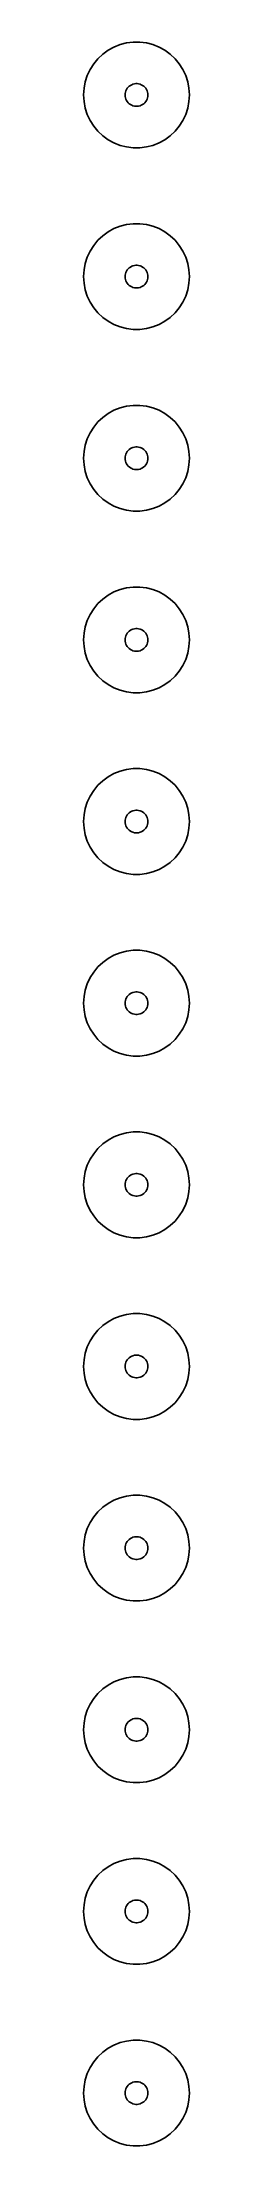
# Model space of a CAD drawing. Header units: metres. Extents: x -7 to 7, y 257 to 535.
import ezdxf

# ---------------------------------------------------------------- set-up
doc = ezdxf.new("R2010")
doc.units = ezdxf.units.M

msp = doc.modelspace()

# ---------------------------------------------------------------- linework, layer by layer
for p, q in [((-3.75078, 533.91), (-4.46196, 533.394)), ((-2.98045, 534.334), (-3.75078, 533.91)), ((-2.16312, 534.657), (-2.98045, 534.334)), ((-1.31166, 534.876), (-2.16312, 534.657)), ((-0.439529, 534.986), (-1.31166, 534.876)), ((0.439529, 534.986), (-0.439529, 534.986)), ((1.31166, 534.876), (0.439529, 534.986)), ((2.16312, 534.657), (1.31166, 534.876)), ((2.98045, 534.334), (2.16312, 534.657)), ((3.75078, 533.91), (2.98045, 534.334)), ((4.46196, 533.394), (3.75078, 533.91)), ((-6.13414, 531.372), (-6.50842, 530.577)), ((-5.66312, 532.114), (-6.13414, 531.372)), ((-5.10277, 532.792), (-5.66312, 532.114)), ((-4.46196, 533.394), (-5.10277, 532.792)), ((5.10277, 532.792), (4.46196, 533.394)), ((5.66312, 532.114), (5.10277, 532.792)), ((6.13414, 531.372), (5.66312, 532.114)), ((6.50842, 530.577), (6.13414, 531.372)), ((-6.94479, 528.877), (-7, 528)), ((-6.78008, 529.741), (-6.94479, 528.877)), ((-6.50842, 530.577), (-6.78008, 529.741)), ((-1.5, 528), (-1.48816, 528.188)), ((-1.48816, 528.188), (-1.45287, 528.373)), ((-1.45287, 528.373), (-1.39465, 528.552)), ((-1.39465, 528.552), (-1.31445, 528.723)), ((-1.31445, 528.723), (-1.21352, 528.882)), ((-1.21352, 528.882), (-1.09344, 529.027)), ((-1.09344, 529.027), (-0.956131, 529.156)), ((-0.956131, 529.156), (-0.803726, 529.266)), ((-0.803726, 529.266), (-0.638657, 529.357)), ((-0.638657, 529.357), (-0.463516, 529.427)), ((-0.463516, 529.427), (-0.281067, 529.473)), ((-0.281067, 529.473), (-0.094177, 529.497)), ((-0.094177, 529.497), (0.094177, 529.497)), ((0.094177, 529.497), (0.281067, 529.473)), ((0.281067, 529.473), (0.463516, 529.427)), ((0.463516, 529.427), (0.638657, 529.357)), ((0.638657, 529.357), (0.803726, 529.266)), ((0.803726, 529.266), (0.956131, 529.156)), ((0.956131, 529.156), (1.09344, 529.027)), ((1.09344, 529.027), (1.21352, 528.882)), ((1.21352, 528.882), (1.31445, 528.723)), ((1.31445, 528.723), (1.39465, 528.552)), ((1.39465, 528.552), (1.45287, 528.373)), ((1.45287, 528.373), (1.48816, 528.188)), ((1.48816, 528.188), (1.5, 528)), ((6.78008, 529.741), (6.50842, 530.577)), ((6.94479, 528.877), (6.78008, 529.741)), ((7, 528), (6.94479, 528.877)), ((-7, 528), (-6.94479, 527.123)), ((-6.94479, 527.123), (-6.78008, 526.259)), ((-6.78008, 526.259), (-6.50842, 525.423)), ((-6.50842, 525.423), (-6.13414, 524.628)), ((-1.48816, 527.812), (-1.5, 528)), ((-1.45287, 527.627), (-1.48816, 527.812)), ((-1.39465, 527.448), (-1.45287, 527.627)), ((-1.31445, 527.277), (-1.39465, 527.448)), ((-1.21352, 527.118), (-1.31445, 527.277)), ((-1.09344, 526.973), (-1.21352, 527.118)), ((-0.956131, 526.844), (-1.09344, 526.973)), ((-0.803726, 526.734), (-0.956131, 526.844)), ((-0.638657, 526.643), (-0.803726, 526.734)), ((-0.463516, 526.573), (-0.638657, 526.643)), ((-0.281067, 526.527), (-0.463516, 526.573)), ((-0.094177, 526.503), (-0.281067, 526.527)), ((0.094177, 526.503), (-0.094177, 526.503)), ((0.281067, 526.527), (0.094177, 526.503)), ((0.463516, 526.573), (0.281067, 526.527)), ((0.638657, 526.643), (0.463516, 526.573)), ((0.803726, 526.734), (0.638657, 526.643)), ((0.956131, 526.844), (0.803726, 526.734)), ((1.09344, 526.973), (0.956131, 526.844)), ((1.21352, 527.118), (1.09344, 526.973)), ((1.31445, 527.277), (1.21352, 527.118)), ((1.39465, 527.448), (1.31445, 527.277)), ((1.45287, 527.627), (1.39465, 527.448)), ((1.48816, 527.812), (1.45287, 527.627)), ((1.5, 528), (1.48816, 527.812)), ((6.13414, 524.628), (6.50842, 525.423)), ((6.50842, 525.423), (6.78008, 526.259)), ((6.78008, 526.259), (6.94479, 527.123)), ((6.94479, 527.123), (7, 528)), ((-6.13414, 524.628), (-5.66312, 523.886)), ((-5.66312, 523.886), (-5.10277, 523.208)), ((-5.10277, 523.208), (-4.46196, 522.606)), ((-4.46196, 522.606), (-3.75078, 522.09)), ((3.75078, 522.09), (4.46196, 522.606)), ((4.46196, 522.606), (5.10277, 523.208)), ((5.10277, 523.208), (5.66312, 523.886)), ((5.66312, 523.886), (6.13414, 524.628)), ((-3.75078, 522.09), (-2.98045, 521.666)), ((-2.98045, 521.666), (-2.16312, 521.343)), ((-2.16312, 521.343), (-1.31166, 521.124)), ((-1.31166, 521.124), (-0.439529, 521.014)), ((-0.439529, 521.014), (0.439529, 521.014)), ((0.439529, 521.014), (1.31166, 521.124)), ((1.31166, 521.124), (2.16312, 521.343)), ((2.16312, 521.343), (2.98045, 521.666)), ((2.98045, 521.666), (3.75078, 522.09)), ((-5.10277, 508.792), (-5.66312, 508.114)), ((-4.46196, 509.394), (-5.10277, 508.792)), ((-3.75078, 509.91), (-4.46196, 509.394)), ((-2.98045, 510.334), (-3.75078, 509.91)), ((-2.16312, 510.657), (-2.98045, 510.334)), ((-1.31166, 510.876), (-2.16312, 510.657)), ((-0.439529, 510.986), (-1.31166, 510.876)), ((0.439529, 510.986), (-0.439529, 510.986)), ((1.31166, 510.876), (0.439529, 510.986)), ((2.16312, 510.657), (1.31166, 510.876)), ((2.98045, 510.334), (2.16312, 510.657)), ((3.75078, 509.91), (2.98045, 510.334)), ((4.46196, 509.394), (3.75078, 509.91)), ((5.10277, 508.792), (4.46196, 509.394)), ((5.66312, 508.114), (5.10277, 508.792)), ((-6.50842, 506.577), (-6.78008, 505.741)), ((-6.13414, 507.372), (-6.50842, 506.577)), ((-5.66312, 508.114), (-6.13414, 507.372)), ((6.13414, 507.372), (5.66312, 508.114)), ((6.50842, 506.577), (6.13414, 507.372)), ((6.78008, 505.741), (6.50842, 506.577)), ((-6.94479, 504.877), (-7, 504)), ((-7, 504), (-6.94479, 503.123)), ((-6.78008, 505.741), (-6.94479, 504.877)), ((-1.5, 504), (-1.48816, 504.188)), ((-1.48816, 503.812), (-1.5, 504)), ((-1.48816, 504.188), (-1.45287, 504.373)), ((-1.45287, 503.627), (-1.48816, 503.812)), ((-1.45287, 504.373), (-1.39465, 504.552)), ((-1.39465, 503.448), (-1.45287, 503.627)), ((-1.39465, 504.552), (-1.31445, 504.723)), ((-1.31445, 503.277), (-1.39465, 503.448)), ((-1.31445, 504.723), (-1.21352, 504.882)), ((-1.21352, 503.118), (-1.31445, 503.277)), ((-1.21352, 504.882), (-1.09344, 505.027)), ((-1.09344, 505.027), (-0.956131, 505.156)), ((-0.956131, 505.156), (-0.803726, 505.266)), ((-0.803726, 505.266), (-0.638657, 505.357)), ((-0.638657, 505.357), (-0.463516, 505.427)), ((-0.463516, 505.427), (-0.281067, 505.473)), ((-0.281067, 505.473), (-0.094177, 505.497)), ((-0.094177, 505.497), (0.094177, 505.497)), ((0.094177, 505.497), (0.281067, 505.473)), ((0.281067, 505.473), (0.463516, 505.427)), ((0.463516, 505.427), (0.638657, 505.357)), ((0.638657, 505.357), (0.803726, 505.266)), ((0.803726, 505.266), (0.956131, 505.156)), ((0.956131, 505.156), (1.09344, 505.027)), ((1.09344, 505.027), (1.21352, 504.882)), ((1.21352, 504.882), (1.31445, 504.723)), ((1.31445, 503.277), (1.21352, 503.118)), ((1.31445, 504.723), (1.39465, 504.552)), ((1.39465, 503.448), (1.31445, 503.277)), ((1.39465, 504.552), (1.45287, 504.373)), ((1.45287, 503.627), (1.39465, 503.448)), ((1.45287, 504.373), (1.48816, 504.188)), ((1.48816, 503.812), (1.45287, 503.627)), ((1.48816, 504.188), (1.5, 504)), ((1.5, 504), (1.48816, 503.812)), ((6.94479, 504.877), (6.78008, 505.741)), ((7, 504), (6.94479, 504.877)), ((6.94479, 503.123), (7, 504)), ((-6.94479, 503.123), (-6.78008, 502.259)), ((-6.78008, 502.259), (-6.50842, 501.423)), ((-6.50842, 501.423), (-6.13414, 500.628)), ((-6.13414, 500.628), (-5.66312, 499.886)), ((-1.09344, 502.973), (-1.21352, 503.118)), ((-0.956131, 502.844), (-1.09344, 502.973)), ((-0.803726, 502.734), (-0.956131, 502.844)), ((-0.638657, 502.643), (-0.803726, 502.734)), ((-0.463516, 502.573), (-0.638657, 502.643)), ((-0.281067, 502.527), (-0.463516, 502.573)), ((-0.094177, 502.503), (-0.281067, 502.527)), ((0.094177, 502.503), (-0.094177, 502.503)), ((0.281067, 502.527), (0.094177, 502.503)), ((0.463516, 502.573), (0.281067, 502.527)), ((0.638657, 502.643), (0.463516, 502.573)), ((0.803726, 502.734), (0.638657, 502.643)), ((0.956131, 502.844), (0.803726, 502.734)), ((1.09344, 502.973), (0.956131, 502.844)), ((1.21352, 503.118), (1.09344, 502.973)), ((5.66312, 499.886), (6.13414, 500.628)), ((6.13414, 500.628), (6.50842, 501.423)), ((6.50842, 501.423), (6.78008, 502.259)), ((6.78008, 502.259), (6.94479, 503.123)), ((-5.66312, 499.886), (-5.10277, 499.208)), ((-5.10277, 499.208), (-4.46196, 498.606)), ((-4.46196, 498.606), (-3.75078, 498.09)), ((-3.75078, 498.09), (-2.98045, 497.666)), ((-2.98045, 497.666), (-2.16312, 497.343)), ((2.16312, 497.343), (2.98045, 497.666)), ((2.98045, 497.666), (3.75078, 498.09)), ((3.75078, 498.09), (4.46196, 498.606)), ((4.46196, 498.606), (5.10277, 499.208)), ((5.10277, 499.208), (5.66312, 499.886)), ((-2.16312, 497.343), (-1.31166, 497.124)), ((-1.31166, 497.124), (-0.439529, 497.014)), ((-0.439529, 497.014), (0.439529, 497.014)), ((0.439529, 497.014), (1.31166, 497.124)), ((1.31166, 497.124), (2.16312, 497.343)), ((-2.16312, 486.657), (-2.98045, 486.334)), ((-1.31166, 486.876), (-2.16312, 486.657)), ((-0.439529, 486.986), (-1.31166, 486.876)), ((0.439529, 486.986), (-0.439529, 486.986)), ((1.31166, 486.876), (0.439529, 486.986)), ((2.16312, 486.657), (1.31166, 486.876)), ((2.98045, 486.334), (2.16312, 486.657)), ((-5.66312, 484.114), (-6.13414, 483.372)), ((-5.10277, 484.792), (-5.66312, 484.114)), ((-4.46196, 485.394), (-5.10277, 484.792)), ((-3.75078, 485.91), (-4.46196, 485.394)), ((-2.98045, 486.334), (-3.75078, 485.91)), ((3.75078, 485.91), (2.98045, 486.334)), ((4.46196, 485.394), (3.75078, 485.91)), ((5.10277, 484.792), (4.46196, 485.394)), ((5.66312, 484.114), (5.10277, 484.792)), ((6.13414, 483.372), (5.66312, 484.114)), ((-6.78008, 481.741), (-6.94479, 480.877)), ((-6.50842, 482.577), (-6.78008, 481.741)), ((-6.13414, 483.372), (-6.50842, 482.577)), ((-1.21352, 480.882), (-1.09344, 481.027)), ((-1.09344, 481.027), (-0.956131, 481.156)), ((-0.956131, 481.156), (-0.803726, 481.266)), ((-0.803726, 481.266), (-0.638657, 481.357)), ((-0.638657, 481.357), (-0.463516, 481.427)), ((-0.463516, 481.427), (-0.281067, 481.473)), ((-0.281067, 481.473), (-0.094177, 481.497)), ((-0.094177, 481.497), (0.094177, 481.497)), ((0.094177, 481.497), (0.281067, 481.473)), ((0.281067, 481.473), (0.463516, 481.427)), ((0.463516, 481.427), (0.638657, 481.357)), ((0.638657, 481.357), (0.803726, 481.266)), ((0.803726, 481.266), (0.956131, 481.156)), ((0.956131, 481.156), (1.09344, 481.027)), ((1.09344, 481.027), (1.21352, 480.882)), ((6.50842, 482.577), (6.13414, 483.372)), ((6.78008, 481.741), (6.50842, 482.577)), ((6.94479, 480.877), (6.78008, 481.741)), ((-6.94479, 480.877), (-7, 480)), ((-7, 480), (-6.94479, 479.123)), ((-6.94479, 479.123), (-6.78008, 478.259)), ((-6.78008, 478.259), (-6.50842, 477.423)), ((-1.5, 480), (-1.48816, 480.188)), ((-1.48816, 479.812), (-1.5, 480)), ((-1.48816, 480.188), (-1.45287, 480.373)), ((-1.45287, 479.627), (-1.48816, 479.812)), ((-1.45287, 480.373), (-1.39465, 480.552)), ((-1.39465, 479.448), (-1.45287, 479.627)), ((-1.39465, 480.552), (-1.31445, 480.723)), ((-1.31445, 479.277), (-1.39465, 479.448)), ((-1.31445, 480.723), (-1.21352, 480.882)), ((-1.21352, 479.118), (-1.31445, 479.277)), ((-1.09344, 478.973), (-1.21352, 479.118)), ((-0.956131, 478.844), (-1.09344, 478.973)), ((-0.803726, 478.734), (-0.956131, 478.844)), ((-0.638657, 478.643), (-0.803726, 478.734)), ((-0.463516, 478.573), (-0.638657, 478.643)), ((-0.281067, 478.527), (-0.463516, 478.573)), ((-0.094177, 478.503), (-0.281067, 478.527)), ((0.094177, 478.503), (-0.094177, 478.503)), ((0.281067, 478.527), (0.094177, 478.503)), ((0.463516, 478.573), (0.281067, 478.527)), ((0.638657, 478.643), (0.463516, 478.573)), ((0.803726, 478.734), (0.638657, 478.643)), ((0.956131, 478.844), (0.803726, 478.734)), ((1.09344, 478.973), (0.956131, 478.844)), ((1.21352, 479.118), (1.09344, 478.973)), ((1.21352, 480.882), (1.31445, 480.723)), ((1.31445, 479.277), (1.21352, 479.118)), ((1.31445, 480.723), (1.39465, 480.552)), ((1.39465, 479.448), (1.31445, 479.277)), ((1.39465, 480.552), (1.45287, 480.373)), ((1.45287, 479.627), (1.39465, 479.448)), ((1.45287, 480.373), (1.48816, 480.188)), ((1.48816, 479.812), (1.45287, 479.627)), ((1.48816, 480.188), (1.5, 480)), ((1.5, 480), (1.48816, 479.812)), ((6.50842, 477.423), (6.78008, 478.259)), ((6.78008, 478.259), (6.94479, 479.123)), ((7, 480), (6.94479, 480.877)), ((6.94479, 479.123), (7, 480)), ((-6.50842, 477.423), (-6.13414, 476.628)), ((-6.13414, 476.628), (-5.66312, 475.886)), ((-5.66312, 475.886), (-5.10277, 475.208)), ((5.10277, 475.208), (5.66312, 475.886)), ((5.66312, 475.886), (6.13414, 476.628)), ((6.13414, 476.628), (6.50842, 477.423)), ((-5.10277, 475.208), (-4.46196, 474.606)), ((-4.46196, 474.606), (-3.75078, 474.09)), ((-3.75078, 474.09), (-2.98045, 473.666)), ((-2.98045, 473.666), (-2.16312, 473.343)), ((-2.16312, 473.343), (-1.31166, 473.124)), ((-1.31166, 473.124), (-0.439529, 473.014)), ((-0.439529, 473.014), (0.439529, 473.014)), ((0.439529, 473.014), (1.31166, 473.124)), ((1.31166, 473.124), (2.16312, 473.343)), ((2.16312, 473.343), (2.98045, 473.666)), ((2.98045, 473.666), (3.75078, 474.09)), ((3.75078, 474.09), (4.46196, 474.606)), ((4.46196, 474.606), (5.10277, 475.208)), ((-3.75078, 461.91), (-4.46196, 461.394)), ((-2.98045, 462.334), (-3.75078, 461.91)), ((-2.16312, 462.657), (-2.98045, 462.334)), ((-1.31166, 462.876), (-2.16312, 462.657)), ((-0.439529, 462.986), (-1.31166, 462.876)), ((0.439529, 462.986), (-0.439529, 462.986)), ((1.31166, 462.876), (0.439529, 462.986)), ((2.16312, 462.657), (1.31166, 462.876)), ((2.98045, 462.334), (2.16312, 462.657)), ((3.75078, 461.91), (2.98045, 462.334)), ((4.46196, 461.394), (3.75078, 461.91)), ((-6.13414, 459.372), (-6.50842, 458.577)), ((-5.66312, 460.114), (-6.13414, 459.372)), ((-5.10277, 460.792), (-5.66312, 460.114)), ((-4.46196, 461.394), (-5.10277, 460.792)), ((5.10277, 460.792), (4.46196, 461.394)), ((5.66312, 460.114), (5.10277, 460.792)), ((6.13414, 459.372), (5.66312, 460.114)), ((6.50842, 458.577), (6.13414, 459.372)), ((-6.94479, 456.877), (-7, 456)), ((-7, 456), (-6.94479, 455.123)), ((-6.78008, 457.741), (-6.94479, 456.877)), ((-6.50842, 458.577), (-6.78008, 457.741)), ((-1.5, 456), (-1.48816, 456.188)), ((-1.48816, 455.812), (-1.5, 456)), ((-1.48816, 456.188), (-1.45287, 456.373)), ((-1.45287, 456.373), (-1.39465, 456.552)), ((-1.39465, 456.552), (-1.31445, 456.723)), ((-1.31445, 456.723), (-1.21352, 456.882)), ((-1.21352, 456.882), (-1.09344, 457.027)), ((-1.09344, 457.027), (-0.956131, 457.156)), ((-0.956131, 457.156), (-0.803726, 457.266)), ((-0.803726, 457.266), (-0.638657, 457.357)), ((-0.638657, 457.357), (-0.463516, 457.427)), ((-0.463516, 457.427), (-0.281067, 457.473)), ((-0.281067, 457.473), (-0.094177, 457.497)), ((-0.094177, 457.497), (0.094177, 457.497)), ((0.094177, 457.497), (0.281067, 457.473)), ((0.281067, 457.473), (0.463516, 457.427)), ((0.463516, 457.427), (0.638657, 457.357)), ((0.638657, 457.357), (0.803726, 457.266)), ((0.803726, 457.266), (0.956131, 457.156)), ((0.956131, 457.156), (1.09344, 457.027)), ((1.09344, 457.027), (1.21352, 456.882)), ((1.21352, 456.882), (1.31445, 456.723)), ((1.31445, 456.723), (1.39465, 456.552)), ((1.39465, 456.552), (1.45287, 456.373)), ((1.45287, 456.373), (1.48816, 456.188)), ((1.48816, 456.188), (1.5, 456)), ((1.5, 456), (1.48816, 455.812)), ((6.78008, 457.741), (6.50842, 458.577)), ((6.94479, 456.877), (6.78008, 457.741)), ((7, 456), (6.94479, 456.877)), ((6.94479, 455.123), (7, 456)), ((-6.94479, 455.123), (-6.78008, 454.259)), ((-6.78008, 454.259), (-6.50842, 453.423)), ((-6.50842, 453.423), (-6.13414, 452.628)), ((-1.45287, 455.627), (-1.48816, 455.812)), ((-1.39465, 455.448), (-1.45287, 455.627)), ((-1.31445, 455.277), (-1.39465, 455.448)), ((-1.21352, 455.118), (-1.31445, 455.277)), ((-1.09344, 454.973), (-1.21352, 455.118)), ((-0.956131, 454.844), (-1.09344, 454.973)), ((-0.803726, 454.734), (-0.956131, 454.844)), ((-0.638657, 454.643), (-0.803726, 454.734)), ((-0.463516, 454.573), (-0.638657, 454.643)), ((-0.281067, 454.527), (-0.463516, 454.573)), ((-0.094177, 454.503), (-0.281067, 454.527)), ((0.094177, 454.503), (-0.094177, 454.503)), ((0.281067, 454.527), (0.094177, 454.503)), ((0.463516, 454.573), (0.281067, 454.527)), ((0.638657, 454.643), (0.463516, 454.573)), ((0.803726, 454.734), (0.638657, 454.643)), ((0.956131, 454.844), (0.803726, 454.734)), ((1.09344, 454.973), (0.956131, 454.844)), ((1.21352, 455.118), (1.09344, 454.973)), ((1.31445, 455.277), (1.21352, 455.118)), ((1.39465, 455.448), (1.31445, 455.277)), ((1.45287, 455.627), (1.39465, 455.448)), ((1.48816, 455.812), (1.45287, 455.627)), ((6.13414, 452.628), (6.50842, 453.423)), ((6.50842, 453.423), (6.78008, 454.259)), ((6.78008, 454.259), (6.94479, 455.123)), ((-6.13414, 452.628), (-5.66312, 451.886)), ((-5.66312, 451.886), (-5.10277, 451.208)), ((-5.10277, 451.208), (-4.46196, 450.606)), ((-4.46196, 450.606), (-3.75078, 450.09)), ((3.75078, 450.09), (4.46196, 450.606)), ((4.46196, 450.606), (5.10277, 451.208)), ((5.10277, 451.208), (5.66312, 451.886)), ((5.66312, 451.886), (6.13414, 452.628)), ((-3.75078, 450.09), (-2.98045, 449.666)), ((-2.98045, 449.666), (-2.16312, 449.343)), ((-2.16312, 449.343), (-1.31166, 449.124)), ((-1.31166, 449.124), (-0.439529, 449.014)), ((-0.439529, 449.014), (0.439529, 449.014)), ((0.439529, 449.014), (1.31166, 449.124)), ((1.31166, 449.124), (2.16312, 449.343)), ((2.16312, 449.343), (2.98045, 449.666)), ((2.98045, 449.666), (3.75078, 450.09)), ((-5.10277, 436.792), (-5.66312, 436.114)), ((-4.46196, 437.394), (-5.10277, 436.792)), ((-3.75078, 437.91), (-4.46196, 437.394)), ((-2.98045, 438.334), (-3.75078, 437.91)), ((-2.16312, 438.657), (-2.98045, 438.334)), ((-1.31166, 438.876), (-2.16312, 438.657)), ((-0.439529, 438.986), (-1.31166, 438.876)), ((0.439529, 438.986), (-0.439529, 438.986)), ((1.31166, 438.876), (0.439529, 438.986)), ((2.16312, 438.657), (1.31166, 438.876)), ((2.98045, 438.334), (2.16312, 438.657)), ((3.75078, 437.91), (2.98045, 438.334)), ((4.46196, 437.394), (3.75078, 437.91)), ((5.10277, 436.792), (4.46196, 437.394)), ((5.66312, 436.114), (5.10277, 436.792)), ((-6.78008, 433.741), (-6.94479, 432.877)), ((-6.50842, 434.577), (-6.78008, 433.741)), ((-6.13414, 435.372), (-6.50842, 434.577)), ((-5.66312, 436.114), (-6.13414, 435.372)), ((6.13414, 435.372), (5.66312, 436.114)), ((6.50842, 434.577), (6.13414, 435.372)), ((6.78008, 433.741), (6.50842, 434.577)), ((6.94479, 432.877), (6.78008, 433.741)), ((-6.94479, 432.877), (-7, 432)), ((-7, 432), (-6.94479, 431.123)), ((-6.94479, 431.123), (-6.78008, 430.259)), ((-1.5, 432), (-1.48816, 432.188)), ((-1.48816, 431.812), (-1.5, 432)), ((-1.48816, 432.188), (-1.45287, 432.373)), ((-1.45287, 431.627), (-1.48816, 431.812)), ((-1.45287, 432.373), (-1.39465, 432.552)), ((-1.39465, 431.448), (-1.45287, 431.627)), ((-1.39465, 432.552), (-1.31445, 432.723)), ((-1.31445, 431.277), (-1.39465, 431.448)), ((-1.31445, 432.723), (-1.21352, 432.882)), ((-1.21352, 431.118), (-1.31445, 431.277)), ((-1.21352, 432.882), (-1.09344, 433.027)), ((-1.09344, 430.973), (-1.21352, 431.118)), ((-1.09344, 433.027), (-0.956131, 433.156)), ((-0.956131, 430.844), (-1.09344, 430.973)), ((-0.956131, 433.156), (-0.803726, 433.266)), ((-0.803726, 433.266), (-0.638657, 433.357)), ((-0.638657, 433.357), (-0.463516, 433.427)), ((-0.463516, 433.427), (-0.281067, 433.473)), ((-0.281067, 433.473), (-0.094177, 433.497)), ((-0.094177, 433.497), (0.094177, 433.497)), ((0.094177, 433.497), (0.281067, 433.473)), ((0.281067, 433.473), (0.463516, 433.427)), ((0.463516, 433.427), (0.638657, 433.357)), ((0.638657, 433.357), (0.803726, 433.266)), ((0.803726, 433.266), (0.956131, 433.156)), ((0.956131, 433.156), (1.09344, 433.027)), ((1.09344, 430.973), (0.956131, 430.844)), ((1.09344, 433.027), (1.21352, 432.882)), ((1.21352, 431.118), (1.09344, 430.973)), ((1.21352, 432.882), (1.31445, 432.723)), ((1.31445, 431.277), (1.21352, 431.118)), ((1.31445, 432.723), (1.39465, 432.552)), ((1.39465, 431.448), (1.31445, 431.277)), ((1.39465, 432.552), (1.45287, 432.373)), ((1.45287, 431.627), (1.39465, 431.448)), ((1.45287, 432.373), (1.48816, 432.188)), ((1.48816, 431.812), (1.45287, 431.627)), ((1.48816, 432.188), (1.5, 432)), ((1.5, 432), (1.48816, 431.812)), ((6.78008, 430.259), (6.94479, 431.123)), ((7, 432), (6.94479, 432.877)), ((6.94479, 431.123), (7, 432)), ((-6.78008, 430.259), (-6.50842, 429.423)), ((-6.50842, 429.423), (-6.13414, 428.628)), ((-6.13414, 428.628), (-5.66312, 427.886)), ((-0.803726, 430.734), (-0.956131, 430.844)), ((-0.638657, 430.643), (-0.803726, 430.734)), ((-0.463516, 430.573), (-0.638657, 430.643)), ((-0.281067, 430.527), (-0.463516, 430.573)), ((-0.094177, 430.503), (-0.281067, 430.527)), ((0.094177, 430.503), (-0.094177, 430.503)), ((0.281067, 430.527), (0.094177, 430.503)), ((0.463516, 430.573), (0.281067, 430.527)), ((0.638657, 430.643), (0.463516, 430.573)), ((0.803726, 430.734), (0.638657, 430.643)), ((0.956131, 430.844), (0.803726, 430.734)), ((5.66312, 427.886), (6.13414, 428.628)), ((6.13414, 428.628), (6.50842, 429.423)), ((6.50842, 429.423), (6.78008, 430.259)), ((-5.66312, 427.886), (-5.10277, 427.208)), ((-5.10277, 427.208), (-4.46196, 426.606)), ((-4.46196, 426.606), (-3.75078, 426.09)), ((-3.75078, 426.09), (-2.98045, 425.666)), ((-2.98045, 425.666), (-2.16312, 425.343)), ((-2.16312, 425.343), (-1.31166, 425.124)), ((1.31166, 425.124), (2.16312, 425.343)), ((2.16312, 425.343), (2.98045, 425.666)), ((2.98045, 425.666), (3.75078, 426.09)), ((3.75078, 426.09), (4.46196, 426.606)), ((4.46196, 426.606), (5.10277, 427.208)), ((5.10277, 427.208), (5.66312, 427.886)), ((-1.31166, 425.124), (-0.439529, 425.014)), ((-0.439529, 425.014), (0.439529, 425.014)), ((0.439529, 425.014), (1.31166, 425.124)), ((-2.98045, 414.334), (-3.75078, 413.91)), ((-2.16312, 414.657), (-2.98045, 414.334)), ((-1.31166, 414.876), (-2.16312, 414.657)), ((-0.439529, 414.986), (-1.31166, 414.876)), ((0.439529, 414.986), (-0.439529, 414.986)), ((1.31166, 414.876), (0.439529, 414.986)), ((2.16312, 414.657), (1.31166, 414.876)), ((2.98045, 414.334), (2.16312, 414.657)), ((3.75078, 413.91), (2.98045, 414.334)), ((-5.66312, 412.114), (-6.13414, 411.372)), ((-5.10277, 412.792), (-5.66312, 412.114)), ((-4.46196, 413.394), (-5.10277, 412.792)), ((-3.75078, 413.91), (-4.46196, 413.394)), ((4.46196, 413.394), (3.75078, 413.91)), ((5.10277, 412.792), (4.46196, 413.394)), ((5.66312, 412.114), (5.10277, 412.792)), ((6.13414, 411.372), (5.66312, 412.114)), ((-6.94479, 408.877), (-7, 408)), ((-6.78008, 409.741), (-6.94479, 408.877)), ((-6.50842, 410.577), (-6.78008, 409.741)), ((-6.13414, 411.372), (-6.50842, 410.577)), ((-1.39465, 408.552), (-1.31445, 408.723)), ((-1.31445, 408.723), (-1.21352, 408.882)), ((-1.21352, 408.882), (-1.09344, 409.027)), ((-1.09344, 409.027), (-0.956131, 409.156)), ((-0.956131, 409.156), (-0.803726, 409.266)), ((-0.803726, 409.266), (-0.638657, 409.357)), ((-0.638657, 409.357), (-0.463516, 409.427)), ((-0.463516, 409.427), (-0.281067, 409.473)), ((-0.281067, 409.473), (-0.094177, 409.497)), ((-0.094177, 409.497), (0.094177, 409.497)), ((0.094177, 409.497), (0.281067, 409.473)), ((0.281067, 409.473), (0.463516, 409.427)), ((0.463516, 409.427), (0.638657, 409.357)), ((0.638657, 409.357), (0.803726, 409.266)), ((0.803726, 409.266), (0.956131, 409.156)), ((0.956131, 409.156), (1.09344, 409.027)), ((1.09344, 409.027), (1.21352, 408.882)), ((1.21352, 408.882), (1.31445, 408.723)), ((1.31445, 408.723), (1.39465, 408.552)), ((6.50842, 410.577), (6.13414, 411.372)), ((6.78008, 409.741), (6.50842, 410.577)), ((6.94479, 408.877), (6.78008, 409.741)), ((7, 408), (6.94479, 408.877)), ((-7, 408), (-6.94479, 407.123)), ((-6.94479, 407.123), (-6.78008, 406.259)), ((-6.78008, 406.259), (-6.50842, 405.423)), ((-1.5, 408), (-1.48816, 408.188)), ((-1.48816, 407.812), (-1.5, 408)), ((-1.48816, 408.188), (-1.45287, 408.373)), ((-1.45287, 407.627), (-1.48816, 407.812)), ((-1.45287, 408.373), (-1.39465, 408.552)), ((-1.39465, 407.448), (-1.45287, 407.627)), ((-1.31445, 407.277), (-1.39465, 407.448)), ((-1.21352, 407.118), (-1.31445, 407.277)), ((-1.09344, 406.973), (-1.21352, 407.118)), ((-0.956131, 406.844), (-1.09344, 406.973)), ((-0.803726, 406.734), (-0.956131, 406.844)), ((-0.638657, 406.643), (-0.803726, 406.734)), ((-0.463516, 406.573), (-0.638657, 406.643)), ((-0.281067, 406.527), (-0.463516, 406.573)), ((-0.094177, 406.503), (-0.281067, 406.527)), ((0.094177, 406.503), (-0.094177, 406.503)), ((0.281067, 406.527), (0.094177, 406.503)), ((0.463516, 406.573), (0.281067, 406.527)), ((0.638657, 406.643), (0.463516, 406.573)), ((0.803726, 406.734), (0.638657, 406.643)), ((0.956131, 406.844), (0.803726, 406.734)), ((1.09344, 406.973), (0.956131, 406.844)), ((1.21352, 407.118), (1.09344, 406.973)), ((1.31445, 407.277), (1.21352, 407.118)), ((1.39465, 407.448), (1.31445, 407.277)), ((1.39465, 408.552), (1.45287, 408.373)), ((1.45287, 407.627), (1.39465, 407.448)), ((1.45287, 408.373), (1.48816, 408.188)), ((1.48816, 407.812), (1.45287, 407.627)), ((1.48816, 408.188), (1.5, 408)), ((1.5, 408), (1.48816, 407.812)), ((6.50842, 405.423), (6.78008, 406.259)), ((6.78008, 406.259), (6.94479, 407.123)), ((6.94479, 407.123), (7, 408)), ((-6.50842, 405.423), (-6.13414, 404.628)), ((-6.13414, 404.628), (-5.66312, 403.886)), ((-5.66312, 403.886), (-5.10277, 403.208)), ((-5.10277, 403.208), (-4.46196, 402.606)), ((4.46196, 402.606), (5.10277, 403.208)), ((5.10277, 403.208), (5.66312, 403.886)), ((5.66312, 403.886), (6.13414, 404.628)), ((6.13414, 404.628), (6.50842, 405.423)), ((-4.46196, 402.606), (-3.75078, 402.09)), ((-3.75078, 402.09), (-2.98045, 401.666)), ((-2.98045, 401.666), (-2.16312, 401.343)), ((-2.16312, 401.343), (-1.31166, 401.124)), ((-1.31166, 401.124), (-0.439529, 401.014)), ((-0.439529, 401.014), (0.439529, 401.014)), ((0.439529, 401.014), (1.31166, 401.124)), ((1.31166, 401.124), (2.16312, 401.343)), ((2.16312, 401.343), (2.98045, 401.666)), ((2.98045, 401.666), (3.75078, 402.09)), ((3.75078, 402.09), (4.46196, 402.606)), ((-4.46196, 389.394), (-5.10277, 388.792)), ((-3.75078, 389.91), (-4.46196, 389.394)), ((-2.98045, 390.334), (-3.75078, 389.91)), ((-2.16312, 390.657), (-2.98045, 390.334)), ((-1.31166, 390.876), (-2.16312, 390.657)), ((-0.439529, 390.986), (-1.31166, 390.876)), ((0.439529, 390.986), (-0.439529, 390.986)), ((1.31166, 390.876), (0.439529, 390.986)), ((2.16312, 390.657), (1.31166, 390.876)), ((2.98045, 390.334), (2.16312, 390.657)), ((3.75078, 389.91), (2.98045, 390.334)), ((4.46196, 389.394), (3.75078, 389.91)), ((5.10277, 388.792), (4.46196, 389.394)), ((-6.50842, 386.577), (-6.78008, 385.741)), ((-6.13414, 387.372), (-6.50842, 386.577)), ((-5.66312, 388.114), (-6.13414, 387.372)), ((-5.10277, 388.792), (-5.66312, 388.114)), ((5.66312, 388.114), (5.10277, 388.792)), ((6.13414, 387.372), (5.66312, 388.114)), ((6.50842, 386.577), (6.13414, 387.372)), ((6.78008, 385.741), (6.50842, 386.577)), ((-6.94479, 384.877), (-7, 384)), ((-7, 384), (-6.94479, 383.123)), ((-6.78008, 385.741), (-6.94479, 384.877)), ((-1.5, 384), (-1.48816, 384.188)), ((-1.48816, 383.812), (-1.5, 384)), ((-1.48816, 384.188), (-1.45287, 384.373)), ((-1.45287, 383.627), (-1.48816, 383.812)), ((-1.45287, 384.373), (-1.39465, 384.552)), ((-1.39465, 383.448), (-1.45287, 383.627)), ((-1.39465, 384.552), (-1.31445, 384.723)), ((-1.31445, 384.723), (-1.21352, 384.882)), ((-1.21352, 384.882), (-1.09344, 385.027)), ((-1.09344, 385.027), (-0.956131, 385.156)), ((-0.956131, 385.156), (-0.803726, 385.266)), ((-0.803726, 385.266), (-0.638657, 385.357)), ((-0.638657, 385.357), (-0.463516, 385.427)), ((-0.463516, 385.427), (-0.281067, 385.473)), ((-0.281067, 385.473), (-0.094177, 385.497)), ((-0.094177, 385.497), (0.094177, 385.497)), ((0.094177, 385.497), (0.281067, 385.473)), ((0.281067, 385.473), (0.463516, 385.427)), ((0.463516, 385.427), (0.638657, 385.357)), ((0.638657, 385.357), (0.803726, 385.266)), ((0.803726, 385.266), (0.956131, 385.156)), ((0.956131, 385.156), (1.09344, 385.027)), ((1.09344, 385.027), (1.21352, 384.882)), ((1.21352, 384.882), (1.31445, 384.723)), ((1.31445, 384.723), (1.39465, 384.552)), ((1.39465, 384.552), (1.45287, 384.373)), ((1.45287, 383.627), (1.39465, 383.448)), ((1.45287, 384.373), (1.48816, 384.188)), ((1.48816, 383.812), (1.45287, 383.627)), ((1.48816, 384.188), (1.5, 384)), ((1.5, 384), (1.48816, 383.812)), ((6.94479, 384.877), (6.78008, 385.741)), ((7, 384), (6.94479, 384.877)), ((6.94479, 383.123), (7, 384)), ((-6.94479, 383.123), (-6.78008, 382.259)), ((-6.78008, 382.259), (-6.50842, 381.423)), ((-6.50842, 381.423), (-6.13414, 380.628)), ((-1.31445, 383.277), (-1.39465, 383.448)), ((-1.21352, 383.118), (-1.31445, 383.277)), ((-1.09344, 382.973), (-1.21352, 383.118)), ((-0.956131, 382.844), (-1.09344, 382.973)), ((-0.803726, 382.734), (-0.956131, 382.844)), ((-0.638657, 382.643), (-0.803726, 382.734)), ((-0.463516, 382.573), (-0.638657, 382.643)), ((-0.281067, 382.527), (-0.463516, 382.573)), ((-0.094177, 382.503), (-0.281067, 382.527)), ((0.094177, 382.503), (-0.094177, 382.503)), ((0.281067, 382.527), (0.094177, 382.503)), ((0.463516, 382.573), (0.281067, 382.527)), ((0.638657, 382.643), (0.463516, 382.573)), ((0.803726, 382.734), (0.638657, 382.643)), ((0.956131, 382.844), (0.803726, 382.734)), ((1.09344, 382.973), (0.956131, 382.844)), ((1.21352, 383.118), (1.09344, 382.973)), ((1.31445, 383.277), (1.21352, 383.118)), ((1.39465, 383.448), (1.31445, 383.277)), ((6.13414, 380.628), (6.50842, 381.423)), ((6.50842, 381.423), (6.78008, 382.259)), ((6.78008, 382.259), (6.94479, 383.123)), ((-6.13414, 380.628), (-5.66312, 379.886)), ((-5.66312, 379.886), (-5.10277, 379.208)), ((-5.10277, 379.208), (-4.46196, 378.606)), ((-4.46196, 378.606), (-3.75078, 378.09)), ((-3.75078, 378.09), (-2.98045, 377.666)), ((2.98045, 377.666), (3.75078, 378.09)), ((3.75078, 378.09), (4.46196, 378.606)), ((4.46196, 378.606), (5.10277, 379.208)), ((5.10277, 379.208), (5.66312, 379.886)), ((5.66312, 379.886), (6.13414, 380.628)), ((-2.98045, 377.666), (-2.16312, 377.343)), ((-2.16312, 377.343), (-1.31166, 377.124)), ((-1.31166, 377.124), (-0.439529, 377.014)), ((-0.439529, 377.014), (0.439529, 377.014)), ((0.439529, 377.014), (1.31166, 377.124)), ((1.31166, 377.124), (2.16312, 377.343)), ((2.16312, 377.343), (2.98045, 377.666)), ((-0.439529, 366.986), (-1.31166, 366.876)), ((0.439529, 366.986), (-0.439529, 366.986)), ((1.31166, 366.876), (0.439529, 366.986)), ((-5.10277, 364.792), (-5.66312, 364.114)), ((-4.46196, 365.394), (-5.10277, 364.792)), ((-3.75078, 365.91), (-4.46196, 365.394)), ((-2.98045, 366.334), (-3.75078, 365.91)), ((-2.16312, 366.657), (-2.98045, 366.334)), ((-1.31166, 366.876), (-2.16312, 366.657)), ((2.16312, 366.657), (1.31166, 366.876)), ((2.98045, 366.334), (2.16312, 366.657)), ((3.75078, 365.91), (2.98045, 366.334)), ((4.46196, 365.394), (3.75078, 365.91)), ((5.10277, 364.792), (4.46196, 365.394)), ((5.66312, 364.114), (5.10277, 364.792)), ((-6.78008, 361.741), (-6.94479, 360.877)), ((-6.50842, 362.577), (-6.78008, 361.741)), ((-6.13414, 363.372), (-6.50842, 362.577)), ((-5.66312, 364.114), (-6.13414, 363.372)), ((-0.638657, 361.357), (-0.463516, 361.427)), ((-0.463516, 361.427), (-0.281067, 361.473)), ((-0.281067, 361.473), (-0.094177, 361.497)), ((-0.094177, 361.497), (0.094177, 361.497)), ((0.094177, 361.497), (0.281067, 361.473)), ((0.281067, 361.473), (0.463516, 361.427)), ((0.463516, 361.427), (0.638657, 361.357)), ((6.13414, 363.372), (5.66312, 364.114)), ((6.50842, 362.577), (6.13414, 363.372)), ((6.78008, 361.741), (6.50842, 362.577)), ((6.94479, 360.877), (6.78008, 361.741)), ((-6.94479, 360.877), (-7, 360)), ((-7, 360), (-6.94479, 359.123)), ((-6.94479, 359.123), (-6.78008, 358.259)), ((-1.5, 360), (-1.48816, 360.188)), ((-1.48816, 359.812), (-1.5, 360)), ((-1.48816, 360.188), (-1.45287, 360.373)), ((-1.45287, 359.627), (-1.48816, 359.812)), ((-1.45287, 360.373), (-1.39465, 360.552)), ((-1.39465, 359.448), (-1.45287, 359.627)), ((-1.39465, 360.552), (-1.31445, 360.723)), ((-1.31445, 359.277), (-1.39465, 359.448)), ((-1.31445, 360.723), (-1.21352, 360.882)), ((-1.21352, 359.118), (-1.31445, 359.277)), ((-1.21352, 360.882), (-1.09344, 361.027)), ((-1.09344, 358.973), (-1.21352, 359.118)), ((-1.09344, 361.027), (-0.956131, 361.156)), ((-0.956131, 358.844), (-1.09344, 358.973)), ((-0.956131, 361.156), (-0.803726, 361.266)), ((-0.803726, 358.734), (-0.956131, 358.844)), ((-0.803726, 361.266), (-0.638657, 361.357)), ((-0.638657, 358.643), (-0.803726, 358.734)), ((-0.463516, 358.573), (-0.638657, 358.643)), ((0.638657, 358.643), (0.463516, 358.573)), ((0.638657, 361.357), (0.803726, 361.266)), ((0.803726, 358.734), (0.638657, 358.643)), ((0.803726, 361.266), (0.956131, 361.156)), ((0.956131, 358.844), (0.803726, 358.734)), ((0.956131, 361.156), (1.09344, 361.027)), ((1.09344, 358.973), (0.956131, 358.844)), ((1.09344, 361.027), (1.21352, 360.882)), ((1.21352, 359.118), (1.09344, 358.973)), ((1.21352, 360.882), (1.31445, 360.723)), ((1.31445, 359.277), (1.21352, 359.118)), ((1.31445, 360.723), (1.39465, 360.552)), ((1.39465, 359.448), (1.31445, 359.277)), ((1.39465, 360.552), (1.45287, 360.373)), ((1.45287, 359.627), (1.39465, 359.448)), ((1.45287, 360.373), (1.48816, 360.188)), ((1.48816, 359.812), (1.45287, 359.627)), ((1.48816, 360.188), (1.5, 360)), ((1.5, 360), (1.48816, 359.812)), ((6.78008, 358.259), (6.94479, 359.123)), ((7, 360), (6.94479, 360.877)), ((6.94479, 359.123), (7, 360)), ((-6.78008, 358.259), (-6.50842, 357.423)), ((-6.50842, 357.423), (-6.13414, 356.628)), ((-6.13414, 356.628), (-5.66312, 355.886)), ((-5.66312, 355.886), (-5.10277, 355.208)), ((-0.281067, 358.527), (-0.463516, 358.573)), ((-0.094177, 358.503), (-0.281067, 358.527)), ((0.094177, 358.503), (-0.094177, 358.503)), ((0.281067, 358.527), (0.094177, 358.503)), ((0.463516, 358.573), (0.281067, 358.527)), ((5.10277, 355.208), (5.66312, 355.886)), ((5.66312, 355.886), (6.13414, 356.628)), ((6.13414, 356.628), (6.50842, 357.423)), ((6.50842, 357.423), (6.78008, 358.259)), ((-5.10277, 355.208), (-4.46196, 354.606)), ((-4.46196, 354.606), (-3.75078, 354.09)), ((-3.75078, 354.09), (-2.98045, 353.666)), ((-2.98045, 353.666), (-2.16312, 353.343)), ((-2.16312, 353.343), (-1.31166, 353.124)), ((-1.31166, 353.124), (-0.439529, 353.014)), ((0.439529, 353.014), (1.31166, 353.124)), ((1.31166, 353.124), (2.16312, 353.343)), ((2.16312, 353.343), (2.98045, 353.666)), ((2.98045, 353.666), (3.75078, 354.09)), ((3.75078, 354.09), (4.46196, 354.606)), ((4.46196, 354.606), (5.10277, 355.208)), ((-0.439529, 353.014), (0.439529, 353.014)), ((-3.75078, 341.91), (-4.46196, 341.394)), ((-2.98045, 342.334), (-3.75078, 341.91)), ((-2.16312, 342.657), (-2.98045, 342.334)), ((-1.31166, 342.876), (-2.16312, 342.657)), ((-0.439529, 342.986), (-1.31166, 342.876)), ((0.439529, 342.986), (-0.439529, 342.986)), ((1.31166, 342.876), (0.439529, 342.986)), ((2.16312, 342.657), (1.31166, 342.876)), ((2.98045, 342.334), (2.16312, 342.657)), ((3.75078, 341.91), (2.98045, 342.334)), ((4.46196, 341.394), (3.75078, 341.91)), ((-6.13414, 339.372), (-6.50842, 338.577)), ((-5.66312, 340.114), (-6.13414, 339.372)), ((-5.10277, 340.792), (-5.66312, 340.114)), ((-4.46196, 341.394), (-5.10277, 340.792)), ((5.10277, 340.792), (4.46196, 341.394)), ((5.66312, 340.114), (5.10277, 340.792)), ((6.13414, 339.372), (5.66312, 340.114)), ((6.50842, 338.577), (6.13414, 339.372)), ((-6.94479, 336.877), (-7, 336)), ((-6.78008, 337.741), (-6.94479, 336.877)), ((-6.50842, 338.577), (-6.78008, 337.741)), ((-1.48816, 336.188), (-1.45287, 336.373)), ((-1.45287, 336.373), (-1.39465, 336.552)), ((-1.39465, 336.552), (-1.31445, 336.723)), ((-1.31445, 336.723), (-1.21352, 336.882)), ((-1.21352, 336.882), (-1.09344, 337.027)), ((-1.09344, 337.027), (-0.956131, 337.156)), ((-0.956131, 337.156), (-0.803726, 337.266)), ((-0.803726, 337.266), (-0.638657, 337.357)), ((-0.638657, 337.357), (-0.463516, 337.427)), ((-0.463516, 337.427), (-0.281067, 337.473)), ((-0.281067, 337.473), (-0.094177, 337.497)), ((-0.094177, 337.497), (0.094177, 337.497)), ((0.094177, 337.497), (0.281067, 337.473)), ((0.281067, 337.473), (0.463516, 337.427)), ((0.463516, 337.427), (0.638657, 337.357)), ((0.638657, 337.357), (0.803726, 337.266)), ((0.803726, 337.266), (0.956131, 337.156)), ((0.956131, 337.156), (1.09344, 337.027)), ((1.09344, 337.027), (1.21352, 336.882)), ((1.21352, 336.882), (1.31445, 336.723)), ((1.31445, 336.723), (1.39465, 336.552)), ((1.39465, 336.552), (1.45287, 336.373)), ((1.45287, 336.373), (1.48816, 336.188)), ((6.78008, 337.741), (6.50842, 338.577)), ((6.94479, 336.877), (6.78008, 337.741)), ((7, 336), (6.94479, 336.877)), ((-7, 336), (-6.94479, 335.123)), ((-6.94479, 335.123), (-6.78008, 334.259)), ((-6.78008, 334.259), (-6.50842, 333.423)), ((-1.5, 336), (-1.48816, 336.188)), ((-1.48816, 335.812), (-1.5, 336)), ((-1.45287, 335.627), (-1.48816, 335.812)), ((-1.39465, 335.448), (-1.45287, 335.627)), ((-1.31445, 335.277), (-1.39465, 335.448)), ((-1.21352, 335.118), (-1.31445, 335.277)), ((-1.09344, 334.973), (-1.21352, 335.118)), ((-0.956131, 334.844), (-1.09344, 334.973)), ((-0.803726, 334.734), (-0.956131, 334.844)), ((-0.638657, 334.643), (-0.803726, 334.734)), ((-0.463516, 334.573), (-0.638657, 334.643)), ((-0.281067, 334.527), (-0.463516, 334.573)), ((-0.094177, 334.503), (-0.281067, 334.527)), ((0.094177, 334.503), (-0.094177, 334.503)), ((0.281067, 334.527), (0.094177, 334.503)), ((0.463516, 334.573), (0.281067, 334.527)), ((0.638657, 334.643), (0.463516, 334.573)), ((0.803726, 334.734), (0.638657, 334.643)), ((0.956131, 334.844), (0.803726, 334.734)), ((1.09344, 334.973), (0.956131, 334.844)), ((1.21352, 335.118), (1.09344, 334.973)), ((1.31445, 335.277), (1.21352, 335.118)), ((1.39465, 335.448), (1.31445, 335.277)), ((1.45287, 335.627), (1.39465, 335.448)), ((1.48816, 335.812), (1.45287, 335.627)), ((1.48816, 336.188), (1.5, 336)), ((1.5, 336), (1.48816, 335.812)), ((6.50842, 333.423), (6.78008, 334.259)), ((6.78008, 334.259), (6.94479, 335.123)), ((6.94479, 335.123), (7, 336)), ((-6.50842, 333.423), (-6.13414, 332.628)), ((-6.13414, 332.628), (-5.66312, 331.886)), ((-5.66312, 331.886), (-5.10277, 331.208)), ((-5.10277, 331.208), (-4.46196, 330.606)), ((4.46196, 330.606), (5.10277, 331.208)), ((5.10277, 331.208), (5.66312, 331.886)), ((5.66312, 331.886), (6.13414, 332.628)), ((6.13414, 332.628), (6.50842, 333.423)), ((-4.46196, 330.606), (-3.75078, 330.09)), ((-3.75078, 330.09), (-2.98045, 329.666)), ((-2.98045, 329.666), (-2.16312, 329.343)), ((-2.16312, 329.343), (-1.31166, 329.124)), ((-1.31166, 329.124), (-0.439529, 329.014)), ((-0.439529, 329.014), (0.439529, 329.014)), ((0.439529, 329.014), (1.31166, 329.124)), ((1.31166, 329.124), (2.16312, 329.343)), ((2.16312, 329.343), (2.98045, 329.666)), ((2.98045, 329.666), (3.75078, 330.09)), ((3.75078, 330.09), (4.46196, 330.606)), ((-4.46196, 317.394), (-5.10277, 316.792)), ((-3.75078, 317.91), (-4.46196, 317.394)), ((-2.98045, 318.334), (-3.75078, 317.91)), ((-2.16312, 318.657), (-2.98045, 318.334)), ((-1.31166, 318.876), (-2.16312, 318.657)), ((-0.439529, 318.986), (-1.31166, 318.876)), ((0.439529, 318.986), (-0.439529, 318.986)), ((1.31166, 318.876), (0.439529, 318.986)), ((2.16312, 318.657), (1.31166, 318.876)), ((2.98045, 318.334), (2.16312, 318.657)), ((3.75078, 317.91), (2.98045, 318.334)), ((4.46196, 317.394), (3.75078, 317.91)), ((5.10277, 316.792), (4.46196, 317.394)), ((-6.50842, 314.577), (-6.78008, 313.741)), ((-6.13414, 315.372), (-6.50842, 314.577)), ((-5.66312, 316.114), (-6.13414, 315.372)), ((-5.10277, 316.792), (-5.66312, 316.114)), ((5.66312, 316.114), (5.10277, 316.792)), ((6.13414, 315.372), (5.66312, 316.114)), ((6.50842, 314.577), (6.13414, 315.372)), ((6.78008, 313.741), (6.50842, 314.577)), ((-6.94479, 312.877), (-7, 312)), ((-7, 312), (-6.94479, 311.123)), ((-6.78008, 313.741), (-6.94479, 312.877)), ((-1.5, 312), (-1.48816, 312.188)), ((-1.48816, 311.812), (-1.5, 312)), ((-1.48816, 312.188), (-1.45287, 312.373)), ((-1.45287, 311.627), (-1.48816, 311.812)), ((-1.45287, 312.373), (-1.39465, 312.552)), ((-1.39465, 311.448), (-1.45287, 311.627)), ((-1.39465, 312.552), (-1.31445, 312.723)), ((-1.31445, 311.277), (-1.39465, 311.448)), ((-1.31445, 312.723), (-1.21352, 312.882)), ((-1.21352, 312.882), (-1.09344, 313.027)), ((-1.09344, 313.027), (-0.956131, 313.156)), ((-0.956131, 313.156), (-0.803726, 313.266)), ((-0.803726, 313.266), (-0.638657, 313.357)), ((-0.638657, 313.357), (-0.463516, 313.427)), ((-0.463516, 313.427), (-0.281067, 313.473)), ((-0.281067, 313.473), (-0.094177, 313.497)), ((-0.094177, 313.497), (0.094177, 313.497)), ((0.094177, 313.497), (0.281067, 313.473)), ((0.281067, 313.473), (0.463516, 313.427)), ((0.463516, 313.427), (0.638657, 313.357)), ((0.638657, 313.357), (0.803726, 313.266)), ((0.803726, 313.266), (0.956131, 313.156)), ((0.956131, 313.156), (1.09344, 313.027)), ((1.09344, 313.027), (1.21352, 312.882)), ((1.21352, 312.882), (1.31445, 312.723)), ((1.31445, 312.723), (1.39465, 312.552)), ((1.39465, 311.448), (1.31445, 311.277)), ((1.39465, 312.552), (1.45287, 312.373)), ((1.45287, 311.627), (1.39465, 311.448)), ((1.45287, 312.373), (1.48816, 312.188)), ((1.48816, 311.812), (1.45287, 311.627)), ((1.48816, 312.188), (1.5, 312)), ((1.5, 312), (1.48816, 311.812)), ((6.94479, 312.877), (6.78008, 313.741)), ((7, 312), (6.94479, 312.877)), ((6.94479, 311.123), (7, 312)), ((-6.94479, 311.123), (-6.78008, 310.259)), ((-6.78008, 310.259), (-6.50842, 309.423)), ((-6.50842, 309.423), (-6.13414, 308.628)), ((-6.13414, 308.628), (-5.66312, 307.886)), ((-1.21352, 311.118), (-1.31445, 311.277)), ((-1.09344, 310.973), (-1.21352, 311.118)), ((-0.956131, 310.844), (-1.09344, 310.973)), ((-0.803726, 310.734), (-0.956131, 310.844)), ((-0.638657, 310.643), (-0.803726, 310.734)), ((-0.463516, 310.573), (-0.638657, 310.643)), ((-0.281067, 310.527), (-0.463516, 310.573)), ((-0.094177, 310.503), (-0.281067, 310.527)), ((0.094177, 310.503), (-0.094177, 310.503)), ((0.281067, 310.527), (0.094177, 310.503)), ((0.463516, 310.573), (0.281067, 310.527)), ((0.638657, 310.643), (0.463516, 310.573)), ((0.803726, 310.734), (0.638657, 310.643)), ((0.956131, 310.844), (0.803726, 310.734)), ((1.09344, 310.973), (0.956131, 310.844)), ((1.21352, 311.118), (1.09344, 310.973)), ((1.31445, 311.277), (1.21352, 311.118)), ((5.66312, 307.886), (6.13414, 308.628)), ((6.13414, 308.628), (6.50842, 309.423)), ((6.50842, 309.423), (6.78008, 310.259)), ((6.78008, 310.259), (6.94479, 311.123)), ((-5.66312, 307.886), (-5.10277, 307.208)), ((-5.10277, 307.208), (-4.46196, 306.606)), ((-4.46196, 306.606), (-3.75078, 306.09)), ((-3.75078, 306.09), (-2.98045, 305.666)), ((2.98045, 305.666), (3.75078, 306.09)), ((3.75078, 306.09), (4.46196, 306.606)), ((4.46196, 306.606), (5.10277, 307.208)), ((5.10277, 307.208), (5.66312, 307.886)), ((-2.98045, 305.666), (-2.16312, 305.343)), ((-2.16312, 305.343), (-1.31166, 305.124)), ((-1.31166, 305.124), (-0.439529, 305.014)), ((-0.439529, 305.014), (0.439529, 305.014)), ((0.439529, 305.014), (1.31166, 305.124)), ((1.31166, 305.124), (2.16312, 305.343)), ((2.16312, 305.343), (2.98045, 305.666)), ((-2.16312, 294.657), (-2.98045, 294.334)), ((-1.31166, 294.876), (-2.16312, 294.657)), ((-0.439529, 294.986), (-1.31166, 294.876)), ((0.439529, 294.986), (-0.439529, 294.986)), ((1.31166, 294.876), (0.439529, 294.986)), ((2.16312, 294.657), (1.31166, 294.876)), ((2.98045, 294.334), (2.16312, 294.657)), ((-5.66312, 292.114), (-6.13414, 291.372)), ((-5.10277, 292.792), (-5.66312, 292.114)), ((-4.46196, 293.394), (-5.10277, 292.792)), ((-3.75078, 293.91), (-4.46196, 293.394)), ((-2.98045, 294.334), (-3.75078, 293.91)), ((3.75078, 293.91), (2.98045, 294.334)), ((4.46196, 293.394), (3.75078, 293.91)), ((5.10277, 292.792), (4.46196, 293.394)), ((5.66312, 292.114), (5.10277, 292.792)), ((6.13414, 291.372), (5.66312, 292.114)), ((-6.78008, 289.741), (-6.94479, 288.877)), ((-6.50842, 290.577), (-6.78008, 289.741)), ((-6.13414, 291.372), (-6.50842, 290.577)), ((-1.09344, 289.027), (-0.956131, 289.156)), ((-0.956131, 289.156), (-0.803726, 289.266)), ((-0.803726, 289.266), (-0.638657, 289.357)), ((-0.638657, 289.357), (-0.463516, 289.427)), ((-0.463516, 289.427), (-0.281067, 289.473)), ((-0.281067, 289.473), (-0.094177, 289.497)), ((-0.094177, 289.497), (0.094177, 289.497)), ((0.094177, 289.497), (0.281067, 289.473)), ((0.281067, 289.473), (0.463516, 289.427)), ((0.463516, 289.427), (0.638657, 289.357)), ((0.638657, 289.357), (0.803726, 289.266)), ((0.803726, 289.266), (0.956131, 289.156)), ((0.956131, 289.156), (1.09344, 289.027)), ((6.50842, 290.577), (6.13414, 291.372)), ((6.78008, 289.741), (6.50842, 290.577)), ((6.94479, 288.877), (6.78008, 289.741)), ((-6.94479, 288.877), (-7, 288)), ((-7, 288), (-6.94479, 287.123)), ((-6.94479, 287.123), (-6.78008, 286.259)), ((-1.5, 288), (-1.48816, 288.188)), ((-1.48816, 287.812), (-1.5, 288)), ((-1.48816, 288.188), (-1.45287, 288.373)), ((-1.45287, 287.627), (-1.48816, 287.812)), ((-1.45287, 288.373), (-1.39465, 288.552)), ((-1.39465, 287.448), (-1.45287, 287.627)), ((-1.39465, 288.552), (-1.31445, 288.723)), ((-1.31445, 287.277), (-1.39465, 287.448)), ((-1.31445, 288.723), (-1.21352, 288.882)), ((-1.21352, 287.118), (-1.31445, 287.277)), ((-1.21352, 288.882), (-1.09344, 289.027)), ((-1.09344, 286.973), (-1.21352, 287.118)), ((-0.956131, 286.844), (-1.09344, 286.973)), ((-0.803726, 286.734), (-0.956131, 286.844)), ((-0.638657, 286.643), (-0.803726, 286.734)), ((-0.463516, 286.573), (-0.638657, 286.643)), ((-0.281067, 286.527), (-0.463516, 286.573)), ((-0.094177, 286.503), (-0.281067, 286.527)), ((0.094177, 286.503), (-0.094177, 286.503)), ((0.281067, 286.527), (0.094177, 286.503)), ((0.463516, 286.573), (0.281067, 286.527)), ((0.638657, 286.643), (0.463516, 286.573)), ((0.803726, 286.734), (0.638657, 286.643)), ((0.956131, 286.844), (0.803726, 286.734)), ((1.09344, 286.973), (0.956131, 286.844)), ((1.09344, 289.027), (1.21352, 288.882)), ((1.21352, 287.118), (1.09344, 286.973)), ((1.21352, 288.882), (1.31445, 288.723)), ((1.31445, 287.277), (1.21352, 287.118)), ((1.31445, 288.723), (1.39465, 288.552)), ((1.39465, 287.448), (1.31445, 287.277)), ((1.39465, 288.552), (1.45287, 288.373)), ((1.45287, 287.627), (1.39465, 287.448)), ((1.45287, 288.373), (1.48816, 288.188)), ((1.48816, 287.812), (1.45287, 287.627)), ((1.48816, 288.188), (1.5, 288)), ((1.5, 288), (1.48816, 287.812)), ((6.78008, 286.259), (6.94479, 287.123)), ((7, 288), (6.94479, 288.877)), ((6.94479, 287.123), (7, 288)), ((-6.78008, 286.259), (-6.50842, 285.423)), ((-6.50842, 285.423), (-6.13414, 284.628)), ((-6.13414, 284.628), (-5.66312, 283.886)), ((-5.66312, 283.886), (-5.10277, 283.208)), ((5.10277, 283.208), (5.66312, 283.886)), ((5.66312, 283.886), (6.13414, 284.628)), ((6.13414, 284.628), (6.50842, 285.423)), ((6.50842, 285.423), (6.78008, 286.259)), ((-5.10277, 283.208), (-4.46196, 282.606)), ((-4.46196, 282.606), (-3.75078, 282.09)), ((-3.75078, 282.09), (-2.98045, 281.666)), ((-2.98045, 281.666), (-2.16312, 281.343)), ((-2.16312, 281.343), (-1.31166, 281.124)), ((-1.31166, 281.124), (-0.439529, 281.014)), ((-0.439529, 281.014), (0.439529, 281.014)), ((0.439529, 281.014), (1.31166, 281.124)), ((1.31166, 281.124), (2.16312, 281.343)), ((2.16312, 281.343), (2.98045, 281.666)), ((2.98045, 281.666), (3.75078, 282.09)), ((3.75078, 282.09), (4.46196, 282.606)), ((4.46196, 282.606), (5.10277, 283.208)), ((-3.75078, 269.91), (-4.46196, 269.394)), ((-2.98045, 270.334), (-3.75078, 269.91)), ((-2.16312, 270.657), (-2.98045, 270.334)), ((-1.31166, 270.876), (-2.16312, 270.657)), ((-0.439529, 270.986), (-1.31166, 270.876)), ((0.439529, 270.986), (-0.439529, 270.986)), ((1.31166, 270.876), (0.439529, 270.986)), ((2.16312, 270.657), (1.31166, 270.876)), ((2.98045, 270.334), (2.16312, 270.657)), ((3.75078, 269.91), (2.98045, 270.334)), ((4.46196, 269.394), (3.75078, 269.91)), ((-6.13414, 267.372), (-6.50842, 266.577)), ((-5.66312, 268.114), (-6.13414, 267.372)), ((-5.10277, 268.792), (-5.66312, 268.114)), ((-4.46196, 269.394), (-5.10277, 268.792)), ((5.10277, 268.792), (4.46196, 269.394)), ((5.66312, 268.114), (5.10277, 268.792)), ((6.13414, 267.372), (5.66312, 268.114)), ((6.50842, 266.577), (6.13414, 267.372)), ((-6.94479, 264.877), (-7, 264)), ((-6.78008, 265.741), (-6.94479, 264.877)), ((-6.50842, 266.577), (-6.78008, 265.741)), ((-1.5, 264), (-1.48816, 264.188)), ((-1.48816, 264.188), (-1.45287, 264.373)), ((-1.45287, 264.373), (-1.39465, 264.552)), ((-1.39465, 264.552), (-1.31445, 264.723)), ((-1.31445, 264.723), (-1.21352, 264.882)), ((-1.21352, 264.882), (-1.09344, 265.027)), ((-1.09344, 265.027), (-0.956131, 265.156)), ((-0.956131, 265.156), (-0.803726, 265.266)), ((-0.803726, 265.266), (-0.638657, 265.357)), ((-0.638657, 265.357), (-0.463516, 265.427)), ((-0.463516, 265.427), (-0.281067, 265.473)), ((-0.281067, 265.473), (-0.094177, 265.497)), ((-0.094177, 265.497), (0.094177, 265.497)), ((0.094177, 265.497), (0.281067, 265.473)), ((0.281067, 265.473), (0.463516, 265.427)), ((0.463516, 265.427), (0.638657, 265.357)), ((0.638657, 265.357), (0.803726, 265.266)), ((0.803726, 265.266), (0.956131, 265.156)), ((0.956131, 265.156), (1.09344, 265.027)), ((1.09344, 265.027), (1.21352, 264.882)), ((1.21352, 264.882), (1.31445, 264.723)), ((1.31445, 264.723), (1.39465, 264.552)), ((1.39465, 264.552), (1.45287, 264.373)), ((1.45287, 264.373), (1.48816, 264.188)), ((1.48816, 264.188), (1.5, 264)), ((6.78008, 265.741), (6.50842, 266.577)), ((6.94479, 264.877), (6.78008, 265.741)), ((7, 264), (6.94479, 264.877)), ((-7, 264), (-6.94479, 263.123)), ((-6.94479, 263.123), (-6.78008, 262.259)), ((-6.78008, 262.259), (-6.50842, 261.423)), ((-6.50842, 261.423), (-6.13414, 260.628)), ((-1.48816, 263.812), (-1.5, 264)), ((-1.45287, 263.627), (-1.48816, 263.812)), ((-1.39465, 263.448), (-1.45287, 263.627)), ((-1.31445, 263.277), (-1.39465, 263.448)), ((-1.21352, 263.118), (-1.31445, 263.277)), ((-1.09344, 262.973), (-1.21352, 263.118)), ((-0.956131, 262.844), (-1.09344, 262.973)), ((-0.803726, 262.734), (-0.956131, 262.844)), ((-0.638657, 262.643), (-0.803726, 262.734)), ((-0.463516, 262.573), (-0.638657, 262.643)), ((-0.281067, 262.527), (-0.463516, 262.573)), ((-0.094177, 262.503), (-0.281067, 262.527)), ((0.094177, 262.503), (-0.094177, 262.503)), ((0.281067, 262.527), (0.094177, 262.503)), ((0.463516, 262.573), (0.281067, 262.527)), ((0.638657, 262.643), (0.463516, 262.573)), ((0.803726, 262.734), (0.638657, 262.643)), ((0.956131, 262.844), (0.803726, 262.734)), ((1.09344, 262.973), (0.956131, 262.844)), ((1.21352, 263.118), (1.09344, 262.973)), ((1.31445, 263.277), (1.21352, 263.118)), ((1.39465, 263.448), (1.31445, 263.277)), ((1.45287, 263.627), (1.39465, 263.448)), ((1.48816, 263.812), (1.45287, 263.627)), ((1.5, 264), (1.48816, 263.812)), ((6.13414, 260.628), (6.50842, 261.423)), ((6.50842, 261.423), (6.78008, 262.259)), ((6.78008, 262.259), (6.94479, 263.123)), ((6.94479, 263.123), (7, 264)), ((-6.13414, 260.628), (-5.66312, 259.886)), ((-5.66312, 259.886), (-5.10277, 259.208)), ((-5.10277, 259.208), (-4.46196, 258.606)), ((-4.46196, 258.606), (-3.75078, 258.09)), ((3.75078, 258.09), (4.46196, 258.606)), ((4.46196, 258.606), (5.10277, 259.208)), ((5.10277, 259.208), (5.66312, 259.886)), ((5.66312, 259.886), (6.13414, 260.628)), ((-3.75078, 258.09), (-2.98045, 257.666)), ((-2.98045, 257.666), (-2.16312, 257.343)), ((-2.16312, 257.343), (-1.31166, 257.124)), ((-1.31166, 257.124), (-0.439529, 257.014)), ((-0.439529, 257.014), (0.439529, 257.014)), ((0.439529, 257.014), (1.31166, 257.124)), ((1.31166, 257.124), (2.16312, 257.343)), ((2.16312, 257.343), (2.98045, 257.666)), ((2.98045, 257.666), (3.75078, 258.09))]:
    msp.add_line(p, q)

doc.saveas('drawing.dxf')
